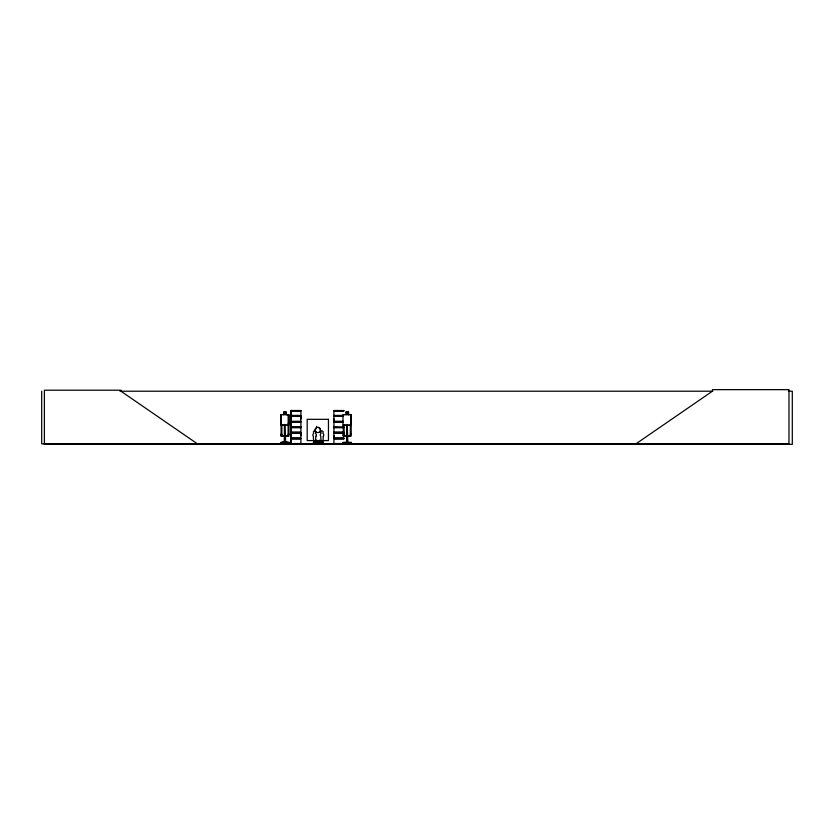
<?xml version="1.0" encoding="UTF-8"?>
<svg xmlns="http://www.w3.org/2000/svg" width="834" height="834" viewBox="0 0 834 834"><rect width="100%" height="100%" fill="white"/><g stroke="black" fill="none" stroke-linecap="round" stroke-linejoin="round"><path stroke-width="1.25" d="M290.972 437.996L290.972 433.107L300.907 433.107L300.897 437.996L290.962 437.996L290.962 433.107M290.972 421.274L290.972 416.395L300.907 416.395L300.897 421.274L290.962 421.274L290.962 416.395M300.897 435.557L300.897 433.107M300.897 418.835L300.897 416.395M333.934 437.996L333.934 435.557M333.934 421.274L333.934 418.835M281.871 424.704L281.829 435.953L281.058 435.953L281.131 414.696L281.913 414.707M343.316 424.704L343.274 435.953L344.046 435.953L344.088 424.704M319.339 440.133L319.203 442.698L316.545 442.698L316.409 440.133M317.942 441.165L318.098 441.572M290.92 443.719L290.962 438.976L300.907 438.976L300.907 443.688L290.941 443.886M333.892 443.886L333.923 438.976L343.858 438.976M288.283 424.256L288.856 422.567L288.053 425.184L281.913 425.184M350.561 424.318L351.166 422.588M333.819 443.771L343.869 443.688M313.469 443.469L313.271 442.729L313.104 443.886L316.18 443.876L315.877 442.166L316.19 443.271M315.2 443.865L315.377 443.761M315.565 443.865L320.173 443.855L318.869 443.886M319.547 443.865L319.86 442.166L319.558 443.271M323.488 443.876C320.173 444.731 321.163 442.937 320.892 443.469M323.196 443.876L323.342 442.729L323.133 443.469M635.862 443.897L712.424 391.209L712.424 389.655L788.974 389.655L788.974 443.897L41.7 443.897L41.7 391.209M313.438 443.886L314.001 443.865M313.959 443.886L313.271 443.657M316.618 443.709L315.877 443.552M320.517 443.886L321.038 443.886M119.971 391.209L712.82 391.209M788.391 391.209L792.3 391.209L792.3 444.345L44.39 444.345L44.39 390.208L120.951 390.208L120.951 391.209L197.502 443.897M290.951 410.505L300.918 410.505M333.913 410.505L343.869 410.505M343.869 410.693L333.913 410.682L333.934 415.415M300.897 410.995L290.972 410.995L290.972 415.415L300.907 415.415L300.907 410.703L290.951 410.703L290.962 415.415M333.934 410.995L343.848 410.995M346.016 414.727L345.933 412.027L348.549 412.027L348.549 414.634M283.81 412.111L286.25 412.111L286.333 414.634M346.016 412.111L348.466 412.111L348.466 414.727M333.923 415.415L343.201 415.415M290.899 415.749L300.98 415.749M333.85 415.749L343.254 415.749M290.899 416.051L300.98 416.051M333.85 416.051L343.254 416.051M343.201 416.395L333.923 416.395L333.923 421.274L343.201 421.274M290.899 421.618L300.98 421.618M333.85 421.618L343.254 421.618M290.899 421.921L300.98 421.921M333.85 421.921L343.254 421.921M300.897 426.841L290.972 426.841L290.962 422.265L300.907 422.265L300.907 426.966L290.868 427.102L300.918 427.227M333.923 422.265L343.201 422.265M344.129 425.184L350.27 425.184M333.934 426.841L343.869 427.227M343.869 427.425L333.913 427.394L333.934 432.127M300.897 427.706L290.972 427.706L290.972 432.127L300.907 432.127L300.907 427.425L290.951 427.394L290.962 432.127M333.934 427.706L343.848 427.706M333.923 432.127L343.858 432.127M290.899 432.471L300.98 432.471M333.85 432.471L343.931 432.471M290.899 432.773L300.98 432.773M333.85 432.773L343.931 432.773M343.858 433.107L333.923 433.107L333.923 437.996L343.858 437.996M288.095 434.264L288.981 434.264M344.108 434.264L343.222 434.264L343.222 436.036L351.197 436.036L351.166 414.748L342.972 414.675L342.972 425.309L350.937 425.309L350.937 414.675M350.311 434.264L351.197 434.264M284.78 434.483L284.665 436.703L285.332 436.703M346.986 434.483L346.881 436.703L347.549 436.703M281.892 435.598L288.095 435.598M344.108 435.598L350.311 435.598M290.899 438.33L300.98 438.33M333.85 438.33L343.931 438.33M290.899 438.632L300.98 438.632M333.85 438.632L343.931 438.632M284.352 442.135L285.124 442.135M346.569 442.135L347.34 442.135M343.003 442.354L351.416 442.385L351.416 443.897M351.416 442.573L343.003 442.573L343.41 443.865M315.93 442.729L315.721 443.469M318.098 443.052L318.755 443.052M315.877 443.271L319.86 443.271M279.421 443.897L290.055 443.897M352.271 443.897L341.638 443.897M300.897 443.552L290.972 443.552L290.972 438.976M333.934 443.552L343.848 443.552M343.347 414.696L344.119 414.707M350.238 414.634L351.166 415.561M288.022 414.634L288.95 415.561L287.991 414.727M350.978 442.573L350.978 443.897M350.384 424.756L350.311 436.036M347.872 443.897L347.288 424.485M346.986 443.897L346.986 433.711L346.548 443.897M346.621 424.485L346.579 443.897M344.077 434.264L344.108 436.036M343.452 442.573L343.452 443.897M333.934 422.265L333.923 426.966M325.573 443.897L309.633 443.897M322.424 443.469L322.424 441.916L321.611 441.916L321.611 443.469M318.484 443.271L318.484 440.946L317.264 440.946L317.264 443.271M316.545 426.362L316.545 428.269A2.658 2.658 0 0 0 315.992 432.45M315.002 443.469L315.002 441.916L314.189 441.916L314.189 443.469M290.972 422.265L290.972 426.841M289.2 443.897L289.2 442.354L280.787 442.354L280.787 443.897M288.72 414.675L288.72 425.309L280.756 425.309L280.756 414.675L288.95 414.748L288.981 436.036L281.006 436.036L281.006 434.264L281.892 434.264L281.892 436.036M288.762 443.897C291.264 441.228 278.671 441.134 281.235 443.897M288.178 414.748L288.095 436.036M286.25 414.727L286.25 412.111L283.716 412.027L283.81 414.727M285.655 443.897L285.072 424.485M284.78 443.897L284.738 433.711L284.331 443.897M284.404 424.485L284.404 443.459M281.1 415.572L281.1 422.588M319.203 428.269A2.658 2.658 0 0 1 319.756 432.45M315.846 436.255L315.481 443.083L313.709 443.083L313.344 436.255A1.772 1.772 0 0 1 313.709 433.471C312.093 429.979 317.097 429.979 315.481 433.471A1.772 1.772 0 0 1 315.846 436.255M323.269 436.255L322.904 443.083L321.132 443.083L320.767 436.255A1.772 1.772 0 0 1 321.132 433.471C319.516 429.979 324.52 429.979 322.904 433.471A1.772 1.772 0 0 1 323.269 436.255M315.231 429.333L315.158 430.031A2.658 2.658 0 0 0 317.201 432.533L317.89 432.606A2.658 2.658 0 0 0 320.402 430.563L320.475 429.875A2.658 2.658 0 0 0 318.432 427.362L317.744 427.3A2.658 2.658 0 0 0 315.231 429.333M285.812 412.549L284.238 412.549L284.238 413.414L285.812 413.414L285.812 412.549M348.028 412.549L346.454 412.549L346.454 413.414L348.028 413.414L348.028 412.549M328.45 419.325L307.193 419.325L307.193 440.581L328.45 440.581L328.45 419.325"/></g></svg>
